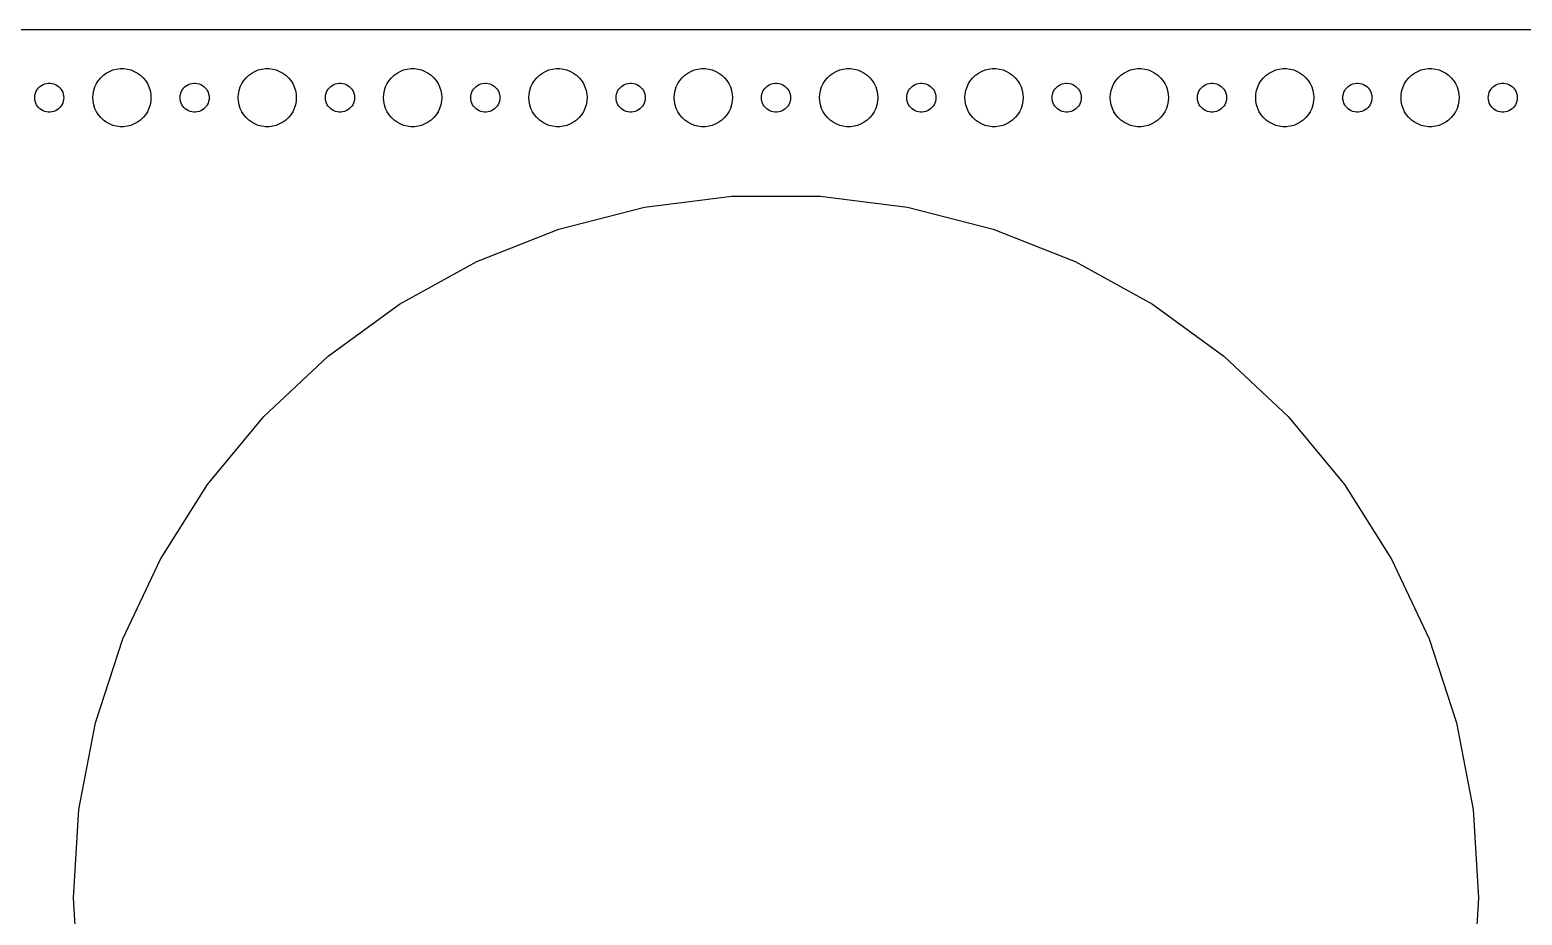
# Model space of a CAD drawing. Header units: metres. Extents: x -390 to 390, y -89 to 89.
# Drawn here: x -227 to -73, y -1.8 to 89.5 of the extents above; entities that cross this region are included whole.
import ezdxf

# ---------------------------------------------------------------- set-up
doc = ezdxf.new("R2010")
doc.units = ezdxf.units.M

msp = doc.modelspace()

# ---------------------------------------------------------------- linework, layer by layer
for p, q in [((384.814, 89.4901), (-384.814, 89.4901)), ((-219.687, 84.5536), (-219.412, 84.8115)), ((-219.412, 84.8115), (-219.107, 85.033)), ((-219.107, 85.033), (-218.777, 85.2145)), ((-218.777, 85.2145), (-218.427, 85.3532)), ((-218.427, 85.3532), (-218.062, 85.4469)), ((-218.062, 85.4469), (-217.688, 85.4941)), ((-217.688, 85.4941), (-217.312, 85.4941)), ((-217.312, 85.4941), (-216.938, 85.4469)), ((-216.938, 85.4469), (-216.573, 85.3532)), ((-216.573, 85.3532), (-216.223, 85.2145)), ((-216.223, 85.2145), (-215.893, 85.033)), ((-215.893, 85.033), (-215.588, 84.8115)), ((-215.588, 84.8115), (-215.313, 84.5536)), ((-204.687, 84.5536), (-204.412, 84.8115)), ((-204.412, 84.8115), (-204.107, 85.033)), ((-204.107, 85.033), (-203.777, 85.2145)), ((-203.777, 85.2145), (-203.427, 85.3532)), ((-203.427, 85.3532), (-203.062, 85.4469)), ((-203.062, 85.4469), (-202.688, 85.4941)), ((-202.688, 85.4941), (-202.312, 85.4941)), ((-202.312, 85.4941), (-201.938, 85.4469)), ((-201.938, 85.4469), (-201.573, 85.3532)), ((-201.573, 85.3532), (-201.223, 85.2145)), ((-201.223, 85.2145), (-200.893, 85.033)), ((-200.893, 85.033), (-200.588, 84.8115)), ((-200.588, 84.8115), (-200.313, 84.5536)), ((-189.687, 84.5536), (-189.412, 84.8115)), ((-189.412, 84.8115), (-189.107, 85.033)), ((-189.107, 85.033), (-188.777, 85.2145)), ((-188.777, 85.2145), (-188.427, 85.3532)), ((-188.427, 85.3532), (-188.062, 85.4469)), ((-188.062, 85.4469), (-187.688, 85.4941)), ((-187.688, 85.4941), (-187.312, 85.4941)), ((-187.312, 85.4941), (-186.938, 85.4469)), ((-186.938, 85.4469), (-186.573, 85.3532)), ((-186.573, 85.3532), (-186.223, 85.2145)), ((-186.223, 85.2145), (-185.893, 85.033)), ((-185.893, 85.033), (-185.588, 84.8115)), ((-185.588, 84.8115), (-185.313, 84.5536)), ((-174.687, 84.5536), (-174.412, 84.8115)), ((-174.412, 84.8115), (-174.107, 85.033)), ((-174.107, 85.033), (-173.777, 85.2145)), ((-173.777, 85.2145), (-173.427, 85.3532)), ((-173.427, 85.3532), (-173.062, 85.4469)), ((-173.062, 85.4469), (-172.688, 85.4941)), ((-172.688, 85.4941), (-172.312, 85.4941)), ((-172.312, 85.4941), (-171.938, 85.4469)), ((-171.938, 85.4469), (-171.573, 85.3532)), ((-171.573, 85.3532), (-171.223, 85.2145)), ((-171.223, 85.2145), (-170.893, 85.033)), ((-170.893, 85.033), (-170.588, 84.8115)), ((-170.588, 84.8115), (-170.313, 84.5536)), ((-159.687, 84.5536), (-159.412, 84.8115)), ((-159.412, 84.8115), (-159.107, 85.033)), ((-159.107, 85.033), (-158.777, 85.2145)), ((-158.777, 85.2145), (-158.427, 85.3532)), ((-158.427, 85.3532), (-158.062, 85.4469)), ((-158.062, 85.4469), (-157.688, 85.4941)), ((-157.688, 85.4941), (-157.312, 85.4941)), ((-157.312, 85.4941), (-156.938, 85.4469)), ((-156.938, 85.4469), (-156.573, 85.3532)), ((-156.573, 85.3532), (-156.223, 85.2145)), ((-156.223, 85.2145), (-155.893, 85.033)), ((-155.893, 85.033), (-155.588, 84.8115)), ((-155.588, 84.8115), (-155.313, 84.5536)), ((-144.687, 84.5536), (-144.412, 84.8115)), ((-144.412, 84.8115), (-144.107, 85.033)), ((-144.107, 85.033), (-143.777, 85.2145)), ((-143.777, 85.2145), (-143.427, 85.3532)), ((-143.427, 85.3532), (-143.062, 85.4469)), ((-143.062, 85.4469), (-142.688, 85.4941)), ((-142.688, 85.4941), (-142.312, 85.4941)), ((-142.312, 85.4941), (-141.938, 85.4469)), ((-141.938, 85.4469), (-141.573, 85.3532)), ((-141.573, 85.3532), (-141.223, 85.2145)), ((-141.223, 85.2145), (-140.893, 85.033)), ((-140.893, 85.033), (-140.588, 84.8115)), ((-140.588, 84.8115), (-140.313, 84.5536)), ((-129.687, 84.5536), (-129.412, 84.8115)), ((-129.412, 84.8115), (-129.107, 85.033)), ((-129.107, 85.033), (-128.777, 85.2145)), ((-128.777, 85.2145), (-128.427, 85.3532)), ((-128.427, 85.3532), (-128.062, 85.4469)), ((-128.062, 85.4469), (-127.688, 85.4941)), ((-127.688, 85.4941), (-127.312, 85.4941)), ((-127.312, 85.4941), (-126.938, 85.4469)), ((-126.938, 85.4469), (-126.573, 85.3532)), ((-126.573, 85.3532), (-126.223, 85.2145)), ((-126.223, 85.2145), (-125.893, 85.033)), ((-125.893, 85.033), (-125.588, 84.8115)), ((-125.588, 84.8115), (-125.313, 84.5536)), ((-114.687, 84.5536), (-114.412, 84.8115)), ((-114.412, 84.8115), (-114.107, 85.033)), ((-114.107, 85.033), (-113.777, 85.2145)), ((-113.777, 85.2145), (-113.427, 85.3532)), ((-113.427, 85.3532), (-113.062, 85.4469)), ((-113.062, 85.4469), (-112.688, 85.4941)), ((-112.688, 85.4941), (-112.312, 85.4941)), ((-112.312, 85.4941), (-111.938, 85.4469)), ((-111.938, 85.4469), (-111.573, 85.3532)), ((-111.573, 85.3532), (-111.223, 85.2145)), ((-111.223, 85.2145), (-110.893, 85.033)), ((-110.893, 85.033), (-110.588, 84.8115)), ((-110.588, 84.8115), (-110.313, 84.5536)), ((-99.6869, 84.5536), (-99.4123, 84.8115)), ((-99.4123, 84.8115), (-99.1075, 85.033)), ((-99.1075, 85.033), (-98.7773, 85.2145)), ((-98.7773, 85.2145), (-98.427, 85.3532)), ((-98.427, 85.3532), (-98.0621, 85.4469)), ((-98.0621, 85.4469), (-97.6884, 85.4941)), ((-97.6884, 85.4941), (-97.3116, 85.4941)), ((-97.3116, 85.4941), (-96.9379, 85.4469)), ((-96.9379, 85.4469), (-96.573, 85.3532)), ((-96.573, 85.3532), (-96.2227, 85.2145)), ((-96.2227, 85.2145), (-95.8925, 85.033)), ((-95.8925, 85.033), (-95.5877, 84.8115)), ((-95.5877, 84.8115), (-95.3131, 84.5536)), ((-84.6869, 84.5536), (-84.4123, 84.8115)), ((-84.4123, 84.8115), (-84.1075, 85.033)), ((-84.1075, 85.033), (-83.7773, 85.2145)), ((-83.7773, 85.2145), (-83.427, 85.3532)), ((-83.427, 85.3532), (-83.0621, 85.4469)), ((-83.0621, 85.4469), (-82.6884, 85.4941)), ((-82.6884, 85.4941), (-82.3116, 85.4941)), ((-82.3116, 85.4941), (-81.9379, 85.4469)), ((-81.9379, 85.4469), (-81.573, 85.3532)), ((-81.573, 85.3532), (-81.2227, 85.2145)), ((-81.2227, 85.2145), (-80.8925, 85.033)), ((-80.8925, 85.033), (-80.5877, 84.8115)), ((-80.5877, 84.8115), (-80.3131, 84.5536)), ((-226.395, 83.0522), (-226.314, 83.2226)), ((-226.314, 83.2226), (-226.214, 83.3817)), ((-226.214, 83.3817), (-226.093, 83.5268)), ((-226.093, 83.5268), (-225.956, 83.6558)), ((-225.956, 83.6558), (-225.804, 83.7665)), ((-225.804, 83.7665), (-225.639, 83.8572)), ((-225.639, 83.8572), (-225.464, 83.9266)), ((-225.464, 83.9266), (-225.281, 83.9734)), ((-225.281, 83.9734), (-225.094, 83.997)), ((-225.094, 83.997), (-224.906, 83.997)), ((-224.906, 83.997), (-224.719, 83.9734)), ((-224.719, 83.9734), (-224.536, 83.9266)), ((-224.536, 83.9266), (-224.361, 83.8572)), ((-224.361, 83.8572), (-224.196, 83.7665)), ((-224.196, 83.7665), (-224.044, 83.6558)), ((-224.044, 83.6558), (-223.907, 83.5268)), ((-223.907, 83.5268), (-223.786, 83.3817)), ((-223.786, 83.3817), (-223.686, 83.2226)), ((-223.686, 83.2226), (-223.605, 83.0522)), ((-220.476, 82.876), (-220.406, 83.2461)), ((-220.406, 83.2461), (-220.289, 83.6044)), ((-220.289, 83.6044), (-220.129, 83.9453)), ((-220.129, 83.9453), (-219.927, 84.2634)), ((-219.927, 84.2634), (-219.687, 84.5536)), ((-215.313, 84.5536), (-215.073, 84.2634)), ((-215.073, 84.2634), (-214.871, 83.9453)), ((-214.871, 83.9453), (-214.711, 83.6044)), ((-214.711, 83.6044), (-214.594, 83.2461)), ((-214.594, 83.2461), (-214.524, 82.876)), ((-211.395, 83.0522), (-211.314, 83.2226)), ((-211.314, 83.2226), (-211.214, 83.3817)), ((-211.214, 83.3817), (-211.093, 83.5268)), ((-211.093, 83.5268), (-210.956, 83.6558)), ((-210.956, 83.6558), (-210.804, 83.7665)), ((-210.804, 83.7665), (-210.639, 83.8572)), ((-210.639, 83.8572), (-210.464, 83.9266)), ((-210.464, 83.9266), (-210.281, 83.9734)), ((-210.281, 83.9734), (-210.094, 83.997)), ((-210.094, 83.997), (-209.906, 83.997)), ((-209.906, 83.997), (-209.719, 83.9734)), ((-209.719, 83.9734), (-209.536, 83.9266)), ((-209.536, 83.9266), (-209.361, 83.8572)), ((-209.361, 83.8572), (-209.196, 83.7665)), ((-209.196, 83.7665), (-209.044, 83.6558)), ((-209.044, 83.6558), (-208.907, 83.5268)), ((-208.907, 83.5268), (-208.786, 83.3817)), ((-208.786, 83.3817), (-208.686, 83.2226)), ((-208.686, 83.2226), (-208.605, 83.0522)), ((-205.476, 82.876), (-205.406, 83.2461)), ((-205.406, 83.2461), (-205.289, 83.6044)), ((-205.289, 83.6044), (-205.129, 83.9453)), ((-205.129, 83.9453), (-204.927, 84.2634)), ((-204.927, 84.2634), (-204.687, 84.5536)), ((-200.313, 84.5536), (-200.073, 84.2634)), ((-200.073, 84.2634), (-199.871, 83.9453)), ((-199.871, 83.9453), (-199.711, 83.6044)), ((-199.711, 83.6044), (-199.594, 83.2461)), ((-199.594, 83.2461), (-199.524, 82.876)), ((-196.395, 83.0522), (-196.314, 83.2226)), ((-196.314, 83.2226), (-196.214, 83.3817)), ((-196.214, 83.3817), (-196.093, 83.5268)), ((-196.093, 83.5268), (-195.956, 83.6558)), ((-195.956, 83.6558), (-195.804, 83.7665)), ((-195.804, 83.7665), (-195.639, 83.8572)), ((-195.639, 83.8572), (-195.464, 83.9266)), ((-195.464, 83.9266), (-195.281, 83.9734)), ((-195.281, 83.9734), (-195.094, 83.997)), ((-195.094, 83.997), (-194.906, 83.997)), ((-194.906, 83.997), (-194.719, 83.9734)), ((-194.719, 83.9734), (-194.536, 83.9266)), ((-194.536, 83.9266), (-194.361, 83.8572)), ((-194.361, 83.8572), (-194.196, 83.7665)), ((-194.196, 83.7665), (-194.044, 83.6558)), ((-194.044, 83.6558), (-193.907, 83.5268)), ((-193.907, 83.5268), (-193.786, 83.3817)), ((-193.786, 83.3817), (-193.686, 83.2226)), ((-193.686, 83.2226), (-193.605, 83.0522)), ((-190.476, 82.876), (-190.406, 83.2461)), ((-190.406, 83.2461), (-190.289, 83.6044)), ((-190.289, 83.6044), (-190.129, 83.9453)), ((-190.129, 83.9453), (-189.927, 84.2634)), ((-189.927, 84.2634), (-189.687, 84.5536)), ((-185.313, 84.5536), (-185.073, 84.2634)), ((-185.073, 84.2634), (-184.871, 83.9453)), ((-184.871, 83.9453), (-184.711, 83.6044)), ((-184.711, 83.6044), (-184.594, 83.2461)), ((-184.594, 83.2461), (-184.524, 82.876)), ((-181.395, 83.0522), (-181.314, 83.2226)), ((-181.314, 83.2226), (-181.214, 83.3817)), ((-181.214, 83.3817), (-181.093, 83.5268)), ((-181.093, 83.5268), (-180.956, 83.6558)), ((-180.956, 83.6558), (-180.804, 83.7665)), ((-180.804, 83.7665), (-180.639, 83.8572)), ((-180.639, 83.8572), (-180.464, 83.9266)), ((-180.464, 83.9266), (-180.281, 83.9734)), ((-180.281, 83.9734), (-180.094, 83.997)), ((-180.094, 83.997), (-179.906, 83.997)), ((-179.906, 83.997), (-179.719, 83.9734)), ((-179.719, 83.9734), (-179.536, 83.9266)), ((-179.536, 83.9266), (-179.361, 83.8572)), ((-179.361, 83.8572), (-179.196, 83.7665)), ((-179.196, 83.7665), (-179.044, 83.6558)), ((-179.044, 83.6558), (-178.907, 83.5268)), ((-178.907, 83.5268), (-178.786, 83.3817)), ((-178.786, 83.3817), (-178.686, 83.2226)), ((-178.686, 83.2226), (-178.605, 83.0522)), ((-175.476, 82.876), (-175.406, 83.2461)), ((-175.406, 83.2461), (-175.289, 83.6044)), ((-175.289, 83.6044), (-175.129, 83.9453)), ((-175.129, 83.9453), (-174.927, 84.2634)), ((-174.927, 84.2634), (-174.687, 84.5536)), ((-170.313, 84.5536), (-170.073, 84.2634)), ((-170.073, 84.2634), (-169.871, 83.9453)), ((-169.871, 83.9453), (-169.711, 83.6044)), ((-169.711, 83.6044), (-169.594, 83.2461)), ((-169.594, 83.2461), (-169.524, 82.876)), ((-166.395, 83.0522), (-166.314, 83.2226)), ((-166.314, 83.2226), (-166.214, 83.3817)), ((-166.214, 83.3817), (-166.093, 83.5268)), ((-166.093, 83.5268), (-165.956, 83.6558)), ((-165.956, 83.6558), (-165.804, 83.7665)), ((-165.804, 83.7665), (-165.639, 83.8572)), ((-165.639, 83.8572), (-165.464, 83.9266)), ((-165.464, 83.9266), (-165.281, 83.9734)), ((-165.281, 83.9734), (-165.094, 83.997)), ((-165.094, 83.997), (-164.906, 83.997)), ((-164.906, 83.997), (-164.719, 83.9734)), ((-164.719, 83.9734), (-164.536, 83.9266)), ((-164.536, 83.9266), (-164.361, 83.8572)), ((-164.361, 83.8572), (-164.196, 83.7665)), ((-164.196, 83.7665), (-164.044, 83.6558)), ((-164.044, 83.6558), (-163.907, 83.5268)), ((-163.907, 83.5268), (-163.786, 83.3817)), ((-163.786, 83.3817), (-163.686, 83.2226)), ((-163.686, 83.2226), (-163.605, 83.0522)), ((-160.476, 82.876), (-160.406, 83.2461)), ((-160.406, 83.2461), (-160.289, 83.6044)), ((-160.289, 83.6044), (-160.129, 83.9453)), ((-160.129, 83.9453), (-159.927, 84.2634)), ((-159.927, 84.2634), (-159.687, 84.5536)), ((-155.313, 84.5536), (-155.073, 84.2634)), ((-155.073, 84.2634), (-154.871, 83.9453)), ((-154.871, 83.9453), (-154.711, 83.6044)), ((-154.711, 83.6044), (-154.594, 83.2461)), ((-154.594, 83.2461), (-154.524, 82.876)), ((-151.395, 83.0522), (-151.314, 83.2226)), ((-151.314, 83.2226), (-151.214, 83.3817)), ((-151.214, 83.3817), (-151.093, 83.5268)), ((-151.093, 83.5268), (-150.956, 83.6558)), ((-150.956, 83.6558), (-150.804, 83.7665)), ((-150.804, 83.7665), (-150.639, 83.8572)), ((-150.639, 83.8572), (-150.464, 83.9266)), ((-150.464, 83.9266), (-150.281, 83.9734)), ((-150.281, 83.9734), (-150.094, 83.997)), ((-150.094, 83.997), (-149.906, 83.997)), ((-149.906, 83.997), (-149.719, 83.9734)), ((-149.719, 83.9734), (-149.536, 83.9266)), ((-149.536, 83.9266), (-149.361, 83.8572)), ((-149.361, 83.8572), (-149.196, 83.7665)), ((-149.196, 83.7665), (-149.044, 83.6558)), ((-149.044, 83.6558), (-148.907, 83.5268)), ((-148.907, 83.5268), (-148.786, 83.3817)), ((-148.786, 83.3817), (-148.686, 83.2226)), ((-148.686, 83.2226), (-148.605, 83.0522)), ((-145.476, 82.876), (-145.406, 83.2461)), ((-145.406, 83.2461), (-145.289, 83.6044)), ((-145.289, 83.6044), (-145.129, 83.9453)), ((-145.129, 83.9453), (-144.927, 84.2634)), ((-144.927, 84.2634), (-144.687, 84.5536)), ((-140.313, 84.5536), (-140.073, 84.2634)), ((-140.073, 84.2634), (-139.871, 83.9453)), ((-139.871, 83.9453), (-139.711, 83.6044)), ((-139.711, 83.6044), (-139.594, 83.2461)), ((-139.594, 83.2461), (-139.524, 82.876)), ((-136.395, 83.0522), (-136.314, 83.2226)), ((-136.314, 83.2226), (-136.214, 83.3817)), ((-136.214, 83.3817), (-136.093, 83.5268)), ((-136.093, 83.5268), (-135.956, 83.6558)), ((-135.956, 83.6558), (-135.804, 83.7665)), ((-135.804, 83.7665), (-135.639, 83.8572)), ((-135.639, 83.8572), (-135.464, 83.9266)), ((-135.464, 83.9266), (-135.281, 83.9734)), ((-135.281, 83.9734), (-135.094, 83.997)), ((-135.094, 83.997), (-134.906, 83.997)), ((-134.906, 83.997), (-134.719, 83.9734)), ((-134.719, 83.9734), (-134.536, 83.9266)), ((-134.536, 83.9266), (-134.361, 83.8572)), ((-134.361, 83.8572), (-134.196, 83.7665)), ((-134.196, 83.7665), (-134.044, 83.6558)), ((-134.044, 83.6558), (-133.907, 83.5268)), ((-133.907, 83.5268), (-133.786, 83.3817)), ((-133.786, 83.3817), (-133.686, 83.2226)), ((-133.686, 83.2226), (-133.605, 83.0522)), ((-130.476, 82.876), (-130.406, 83.2461)), ((-130.406, 83.2461), (-130.289, 83.6044)), ((-130.289, 83.6044), (-130.129, 83.9453)), ((-130.129, 83.9453), (-129.927, 84.2634)), ((-129.927, 84.2634), (-129.687, 84.5536)), ((-125.313, 84.5536), (-125.073, 84.2634)), ((-125.073, 84.2634), (-124.871, 83.9453)), ((-124.871, 83.9453), (-124.711, 83.6044)), ((-124.711, 83.6044), (-124.594, 83.2461)), ((-124.594, 83.2461), (-124.524, 82.876)), ((-121.395, 83.0522), (-121.314, 83.2226)), ((-121.314, 83.2226), (-121.214, 83.3817)), ((-121.214, 83.3817), (-121.093, 83.5268)), ((-121.093, 83.5268), (-120.956, 83.6558)), ((-120.956, 83.6558), (-120.804, 83.7665)), ((-120.804, 83.7665), (-120.639, 83.8572)), ((-120.639, 83.8572), (-120.464, 83.9266)), ((-120.464, 83.9266), (-120.281, 83.9734)), ((-120.281, 83.9734), (-120.094, 83.997)), ((-120.094, 83.997), (-119.906, 83.997)), ((-119.906, 83.997), (-119.719, 83.9734)), ((-119.719, 83.9734), (-119.536, 83.9266)), ((-119.536, 83.9266), (-119.361, 83.8572)), ((-119.361, 83.8572), (-119.196, 83.7665)), ((-119.196, 83.7665), (-119.044, 83.6558)), ((-119.044, 83.6558), (-118.907, 83.5268)), ((-118.907, 83.5268), (-118.786, 83.3817)), ((-118.786, 83.3817), (-118.686, 83.2226)), ((-118.686, 83.2226), (-118.605, 83.0522)), ((-115.476, 82.876), (-115.406, 83.2461)), ((-115.406, 83.2461), (-115.289, 83.6044)), ((-115.289, 83.6044), (-115.129, 83.9453)), ((-115.129, 83.9453), (-114.927, 84.2634)), ((-114.927, 84.2634), (-114.687, 84.5536)), ((-110.313, 84.5536), (-110.073, 84.2634)), ((-110.073, 84.2634), (-109.871, 83.9453)), ((-109.871, 83.9453), (-109.711, 83.6044)), ((-109.711, 83.6044), (-109.594, 83.2461)), ((-109.594, 83.2461), (-109.524, 82.876)), ((-106.395, 83.0522), (-106.314, 83.2226)), ((-106.314, 83.2226), (-106.214, 83.3817)), ((-106.214, 83.3817), (-106.093, 83.5268)), ((-106.093, 83.5268), (-105.956, 83.6558)), ((-105.956, 83.6558), (-105.804, 83.7665)), ((-105.804, 83.7665), (-105.639, 83.8572)), ((-105.639, 83.8572), (-105.464, 83.9266)), ((-105.464, 83.9266), (-105.281, 83.9734)), ((-105.281, 83.9734), (-105.094, 83.997)), ((-105.094, 83.997), (-104.906, 83.997)), ((-104.906, 83.997), (-104.719, 83.9734)), ((-104.719, 83.9734), (-104.536, 83.9266)), ((-104.536, 83.9266), (-104.361, 83.8572)), ((-104.361, 83.8572), (-104.196, 83.7665)), ((-104.196, 83.7665), (-104.044, 83.6558)), ((-104.044, 83.6558), (-103.907, 83.5268)), ((-103.907, 83.5268), (-103.786, 83.3817)), ((-103.786, 83.3817), (-103.686, 83.2226)), ((-103.686, 83.2226), (-103.605, 83.0522)), ((-100.476, 82.876), (-100.406, 83.2461)), ((-100.406, 83.2461), (-100.289, 83.6044)), ((-100.289, 83.6044), (-100.129, 83.9453)), ((-100.129, 83.9453), (-99.927, 84.2634)), ((-99.927, 84.2634), (-99.6869, 84.5536)), ((-95.3131, 84.5536), (-95.073, 84.2634)), ((-95.073, 84.2634), (-94.8711, 83.9453)), ((-94.8711, 83.9453), (-94.7107, 83.6044)), ((-94.7107, 83.6044), (-94.5943, 83.2461)), ((-94.5943, 83.2461), (-94.5237, 82.876)), ((-91.3947, 83.0522), (-91.3145, 83.2226)), ((-91.3145, 83.2226), (-91.2135, 83.3817)), ((-91.2135, 83.3817), (-91.0934, 83.5268)), ((-91.0934, 83.5268), (-90.9561, 83.6558)), ((-90.9561, 83.6558), (-90.8037, 83.7665)), ((-90.8037, 83.7665), (-90.6387, 83.8572)), ((-90.6387, 83.8572), (-90.4635, 83.9266)), ((-90.4635, 83.9266), (-90.2811, 83.9734)), ((-90.2811, 83.9734), (-90.0942, 83.997)), ((-90.0942, 83.997), (-89.9058, 83.997)), ((-89.9058, 83.997), (-89.7189, 83.9734)), ((-89.7189, 83.9734), (-89.5365, 83.9266)), ((-89.5365, 83.9266), (-89.3613, 83.8572)), ((-89.3613, 83.8572), (-89.1963, 83.7665)), ((-89.1963, 83.7665), (-89.0439, 83.6558)), ((-89.0439, 83.6558), (-88.9065, 83.5268)), ((-88.9065, 83.5268), (-88.7865, 83.3817)), ((-88.7865, 83.3817), (-88.6855, 83.2226)), ((-88.6855, 83.2226), (-88.6053, 83.0522)), ((-85.4763, 82.876), (-85.4057, 83.2461)), ((-85.4057, 83.2461), (-85.2893, 83.6044)), ((-85.2893, 83.6044), (-85.1289, 83.9453)), ((-85.1289, 83.9453), (-84.927, 84.2634)), ((-84.927, 84.2634), (-84.6869, 84.5536)), ((-80.3131, 84.5536), (-80.073, 84.2634)), ((-80.073, 84.2634), (-79.8711, 83.9453)), ((-79.8711, 83.9453), (-79.7107, 83.6044)), ((-79.7107, 83.6044), (-79.5943, 83.2461)), ((-79.5943, 83.2461), (-79.5237, 82.876)), ((-76.3947, 83.0522), (-76.3145, 83.2226)), ((-76.3145, 83.2226), (-76.2135, 83.3817)), ((-76.2135, 83.3817), (-76.0934, 83.5268)), ((-76.0934, 83.5268), (-75.9561, 83.6558)), ((-75.9561, 83.6558), (-75.8037, 83.7665)), ((-75.8037, 83.7665), (-75.6387, 83.8572)), ((-75.6387, 83.8572), (-75.4635, 83.9266)), ((-75.4635, 83.9266), (-75.2811, 83.9734)), ((-75.2811, 83.9734), (-75.0942, 83.997)), ((-75.0942, 83.997), (-74.9058, 83.997)), ((-74.9058, 83.997), (-74.7189, 83.9734)), ((-74.7189, 83.9734), (-74.5365, 83.9266)), ((-74.5365, 83.9266), (-74.3613, 83.8572)), ((-74.3613, 83.8572), (-74.1963, 83.7665)), ((-74.1963, 83.7665), (-74.0439, 83.6558)), ((-74.0439, 83.6558), (-73.9065, 83.5268)), ((-73.9065, 83.5268), (-73.7865, 83.3817)), ((-73.7865, 83.3817), (-73.6855, 83.2226)), ((-73.6855, 83.2226), (-73.6053, 83.0522)), ((-226.5, 82.5), (-226.488, 82.688)), ((-226.488, 82.312), (-226.5, 82.5)), ((-226.488, 82.688), (-226.453, 82.873)), ((-226.453, 82.127), (-226.488, 82.312)), ((-226.453, 82.873), (-226.395, 83.0522)), ((-226.395, 81.9478), (-226.453, 82.127)), ((-226.314, 81.7774), (-226.395, 81.9478)), ((-226.214, 81.6183), (-226.314, 81.7774)), ((-223.686, 81.7774), (-223.786, 81.6183)), ((-223.605, 81.9478), (-223.686, 81.7774)), ((-223.605, 83.0522), (-223.547, 82.873)), ((-223.547, 82.127), (-223.605, 81.9478)), ((-223.547, 82.873), (-223.512, 82.688)), ((-223.512, 82.312), (-223.547, 82.127)), ((-223.512, 82.688), (-223.5, 82.5)), ((-223.5, 82.5), (-223.512, 82.312)), ((-220.5, 82.5), (-220.476, 82.876)), ((-220.476, 82.124), (-220.5, 82.5)), ((-220.406, 81.7539), (-220.476, 82.124)), ((-220.289, 81.3956), (-220.406, 81.7539)), ((-214.594, 81.7539), (-214.711, 81.3956)), ((-214.524, 82.124), (-214.594, 81.7539)), ((-214.524, 82.876), (-214.5, 82.5)), ((-214.5, 82.5), (-214.524, 82.124)), ((-211.5, 82.5), (-211.488, 82.688)), ((-211.488, 82.312), (-211.5, 82.5)), ((-211.488, 82.688), (-211.453, 82.873)), ((-211.453, 82.127), (-211.488, 82.312)), ((-211.453, 82.873), (-211.395, 83.0522)), ((-211.395, 81.9478), (-211.453, 82.127)), ((-211.314, 81.7774), (-211.395, 81.9478)), ((-211.214, 81.6183), (-211.314, 81.7774)), ((-208.686, 81.7774), (-208.786, 81.6183)), ((-208.605, 81.9478), (-208.686, 81.7774)), ((-208.605, 83.0522), (-208.547, 82.873)), ((-208.547, 82.127), (-208.605, 81.9478)), ((-208.547, 82.873), (-208.512, 82.688)), ((-208.512, 82.312), (-208.547, 82.127)), ((-208.512, 82.688), (-208.5, 82.5)), ((-208.5, 82.5), (-208.512, 82.312)), ((-205.5, 82.5), (-205.476, 82.876)), ((-205.476, 82.124), (-205.5, 82.5)), ((-205.406, 81.7539), (-205.476, 82.124)), ((-205.289, 81.3956), (-205.406, 81.7539)), ((-199.594, 81.7539), (-199.711, 81.3956)), ((-199.524, 82.124), (-199.594, 81.7539)), ((-199.524, 82.876), (-199.5, 82.5)), ((-199.5, 82.5), (-199.524, 82.124)), ((-196.5, 82.5), (-196.488, 82.688)), ((-196.488, 82.312), (-196.5, 82.5)), ((-196.488, 82.688), (-196.453, 82.873)), ((-196.453, 82.127), (-196.488, 82.312)), ((-196.453, 82.873), (-196.395, 83.0522)), ((-196.395, 81.9478), (-196.453, 82.127)), ((-196.314, 81.7774), (-196.395, 81.9478)), ((-196.214, 81.6183), (-196.314, 81.7774)), ((-193.686, 81.7774), (-193.786, 81.6183)), ((-193.605, 81.9478), (-193.686, 81.7774)), ((-193.605, 83.0522), (-193.547, 82.873)), ((-193.547, 82.127), (-193.605, 81.9478)), ((-193.547, 82.873), (-193.512, 82.688)), ((-193.512, 82.312), (-193.547, 82.127)), ((-193.512, 82.688), (-193.5, 82.5)), ((-193.5, 82.5), (-193.512, 82.312)), ((-190.5, 82.5), (-190.476, 82.876)), ((-190.476, 82.124), (-190.5, 82.5)), ((-190.406, 81.7539), (-190.476, 82.124)), ((-190.289, 81.3956), (-190.406, 81.7539)), ((-184.594, 81.7539), (-184.711, 81.3956)), ((-184.524, 82.124), (-184.594, 81.7539)), ((-184.524, 82.876), (-184.5, 82.5)), ((-184.5, 82.5), (-184.524, 82.124)), ((-181.5, 82.5), (-181.488, 82.688)), ((-181.488, 82.312), (-181.5, 82.5)), ((-181.488, 82.688), (-181.453, 82.873)), ((-181.453, 82.127), (-181.488, 82.312)), ((-181.453, 82.873), (-181.395, 83.0522)), ((-181.395, 81.9478), (-181.453, 82.127)), ((-181.314, 81.7774), (-181.395, 81.9478)), ((-181.214, 81.6183), (-181.314, 81.7774)), ((-178.686, 81.7774), (-178.786, 81.6183)), ((-178.605, 81.9478), (-178.686, 81.7774)), ((-178.605, 83.0522), (-178.547, 82.873)), ((-178.547, 82.127), (-178.605, 81.9478)), ((-178.547, 82.873), (-178.512, 82.688)), ((-178.512, 82.312), (-178.547, 82.127)), ((-178.512, 82.688), (-178.5, 82.5)), ((-178.5, 82.5), (-178.512, 82.312)), ((-175.5, 82.5), (-175.476, 82.876)), ((-175.476, 82.124), (-175.5, 82.5)), ((-175.406, 81.7539), (-175.476, 82.124)), ((-175.289, 81.3956), (-175.406, 81.7539)), ((-169.594, 81.7539), (-169.711, 81.3956)), ((-169.524, 82.124), (-169.594, 81.7539)), ((-169.524, 82.876), (-169.5, 82.5)), ((-169.5, 82.5), (-169.524, 82.124)), ((-166.5, 82.5), (-166.488, 82.688)), ((-166.488, 82.312), (-166.5, 82.5)), ((-166.488, 82.688), (-166.453, 82.873)), ((-166.453, 82.127), (-166.488, 82.312)), ((-166.453, 82.873), (-166.395, 83.0522)), ((-166.395, 81.9478), (-166.453, 82.127)), ((-166.314, 81.7774), (-166.395, 81.9478)), ((-166.214, 81.6183), (-166.314, 81.7774)), ((-163.686, 81.7774), (-163.786, 81.6183)), ((-163.605, 81.9478), (-163.686, 81.7774)), ((-163.605, 83.0522), (-163.547, 82.873)), ((-163.547, 82.127), (-163.605, 81.9478)), ((-163.547, 82.873), (-163.512, 82.688)), ((-163.512, 82.312), (-163.547, 82.127)), ((-163.512, 82.688), (-163.5, 82.5)), ((-163.5, 82.5), (-163.512, 82.312)), ((-160.5, 82.5), (-160.476, 82.876)), ((-160.476, 82.124), (-160.5, 82.5)), ((-160.406, 81.7539), (-160.476, 82.124)), ((-160.289, 81.3956), (-160.406, 81.7539)), ((-154.594, 81.7539), (-154.711, 81.3956)), ((-154.524, 82.124), (-154.594, 81.7539)), ((-154.524, 82.876), (-154.5, 82.5)), ((-154.5, 82.5), (-154.524, 82.124)), ((-151.5, 82.5), (-151.488, 82.688)), ((-151.488, 82.312), (-151.5, 82.5)), ((-151.488, 82.688), (-151.453, 82.873)), ((-151.453, 82.127), (-151.488, 82.312)), ((-151.453, 82.873), (-151.395, 83.0522)), ((-151.395, 81.9478), (-151.453, 82.127)), ((-151.314, 81.7774), (-151.395, 81.9478)), ((-151.214, 81.6183), (-151.314, 81.7774)), ((-148.686, 81.7774), (-148.786, 81.6183)), ((-148.605, 81.9478), (-148.686, 81.7774)), ((-148.605, 83.0522), (-148.547, 82.873)), ((-148.547, 82.127), (-148.605, 81.9478)), ((-148.547, 82.873), (-148.512, 82.688)), ((-148.512, 82.312), (-148.547, 82.127)), ((-148.512, 82.688), (-148.5, 82.5)), ((-148.5, 82.5), (-148.512, 82.312)), ((-145.5, 82.5), (-145.476, 82.876)), ((-145.476, 82.124), (-145.5, 82.5)), ((-145.406, 81.7539), (-145.476, 82.124)), ((-145.289, 81.3956), (-145.406, 81.7539)), ((-139.594, 81.7539), (-139.711, 81.3956)), ((-139.524, 82.124), (-139.594, 81.7539)), ((-139.524, 82.876), (-139.5, 82.5)), ((-139.5, 82.5), (-139.524, 82.124)), ((-136.5, 82.5), (-136.488, 82.688)), ((-136.488, 82.312), (-136.5, 82.5)), ((-136.488, 82.688), (-136.453, 82.873)), ((-136.453, 82.127), (-136.488, 82.312)), ((-136.453, 82.873), (-136.395, 83.0522)), ((-136.395, 81.9478), (-136.453, 82.127)), ((-136.314, 81.7774), (-136.395, 81.9478)), ((-136.214, 81.6183), (-136.314, 81.7774)), ((-133.686, 81.7774), (-133.786, 81.6183)), ((-133.605, 81.9478), (-133.686, 81.7774)), ((-133.605, 83.0522), (-133.547, 82.873)), ((-133.547, 82.127), (-133.605, 81.9478)), ((-133.547, 82.873), (-133.512, 82.688)), ((-133.512, 82.312), (-133.547, 82.127)), ((-133.512, 82.688), (-133.5, 82.5)), ((-133.5, 82.5), (-133.512, 82.312)), ((-130.5, 82.5), (-130.476, 82.876)), ((-130.476, 82.124), (-130.5, 82.5)), ((-130.406, 81.7539), (-130.476, 82.124)), ((-130.289, 81.3956), (-130.406, 81.7539)), ((-124.594, 81.7539), (-124.711, 81.3956)), ((-124.524, 82.124), (-124.594, 81.7539)), ((-124.524, 82.876), (-124.5, 82.5)), ((-124.5, 82.5), (-124.524, 82.124)), ((-121.5, 82.5), (-121.488, 82.688)), ((-121.488, 82.312), (-121.5, 82.5)), ((-121.488, 82.688), (-121.453, 82.873)), ((-121.453, 82.127), (-121.488, 82.312)), ((-121.453, 82.873), (-121.395, 83.0522)), ((-121.395, 81.9478), (-121.453, 82.127)), ((-121.314, 81.7774), (-121.395, 81.9478)), ((-121.214, 81.6183), (-121.314, 81.7774)), ((-118.686, 81.7774), (-118.786, 81.6183)), ((-118.605, 81.9478), (-118.686, 81.7774)), ((-118.605, 83.0522), (-118.547, 82.873)), ((-118.547, 82.127), (-118.605, 81.9478)), ((-118.547, 82.873), (-118.512, 82.688)), ((-118.512, 82.312), (-118.547, 82.127)), ((-118.512, 82.688), (-118.5, 82.5)), ((-118.5, 82.5), (-118.512, 82.312)), ((-115.5, 82.5), (-115.476, 82.876)), ((-115.476, 82.124), (-115.5, 82.5)), ((-115.406, 81.7539), (-115.476, 82.124)), ((-115.289, 81.3956), (-115.406, 81.7539)), ((-109.594, 81.7539), (-109.711, 81.3956)), ((-109.524, 82.124), (-109.594, 81.7539)), ((-109.524, 82.876), (-109.5, 82.5)), ((-109.5, 82.5), (-109.524, 82.124)), ((-106.5, 82.5), (-106.488, 82.688)), ((-106.488, 82.312), (-106.5, 82.5)), ((-106.488, 82.688), (-106.453, 82.873)), ((-106.453, 82.127), (-106.488, 82.312)), ((-106.453, 82.873), (-106.395, 83.0522)), ((-106.395, 81.9478), (-106.453, 82.127)), ((-106.314, 81.7774), (-106.395, 81.9478)), ((-106.214, 81.6183), (-106.314, 81.7774)), ((-103.686, 81.7774), (-103.786, 81.6183)), ((-103.605, 81.9478), (-103.686, 81.7774)), ((-103.605, 83.0522), (-103.547, 82.873)), ((-103.547, 82.127), (-103.605, 81.9478)), ((-103.547, 82.873), (-103.512, 82.688)), ((-103.512, 82.312), (-103.547, 82.127)), ((-103.512, 82.688), (-103.5, 82.5)), ((-103.5, 82.5), (-103.512, 82.312)), ((-100.5, 82.5), (-100.476, 82.876)), ((-100.476, 82.124), (-100.5, 82.5)), ((-100.406, 81.7539), (-100.476, 82.124)), ((-100.289, 81.3956), (-100.406, 81.7539)), ((-94.5943, 81.7539), (-94.7107, 81.3956)), ((-94.5237, 82.124), (-94.5943, 81.7539)), ((-94.5237, 82.876), (-94.5, 82.5)), ((-94.5, 82.5), (-94.5237, 82.124)), ((-91.5, 82.5), (-91.4882, 82.688)), ((-91.4882, 82.312), (-91.5, 82.5)), ((-91.4882, 82.688), (-91.4529, 82.873)), ((-91.4529, 82.127), (-91.4882, 82.312)), ((-91.4529, 82.873), (-91.3947, 83.0522)), ((-91.3947, 81.9478), (-91.4529, 82.127)), ((-91.3145, 81.7774), (-91.3947, 81.9478)), ((-91.2135, 81.6183), (-91.3145, 81.7774)), ((-88.6855, 81.7774), (-88.7865, 81.6183)), ((-88.6053, 81.9478), (-88.6855, 81.7774)), ((-88.6053, 83.0522), (-88.5471, 82.873)), ((-88.5471, 82.127), (-88.6053, 81.9478)), ((-88.5471, 82.873), (-88.5118, 82.688)), ((-88.5118, 82.312), (-88.5471, 82.127)), ((-88.5118, 82.688), (-88.5, 82.5)), ((-88.5, 82.5), (-88.5118, 82.312)), ((-85.5, 82.5), (-85.4763, 82.876)), ((-85.4763, 82.124), (-85.5, 82.5)), ((-85.4057, 81.7539), (-85.4763, 82.124)), ((-85.2893, 81.3956), (-85.4057, 81.7539)), ((-79.5943, 81.7539), (-79.7107, 81.3956)), ((-79.5237, 82.124), (-79.5943, 81.7539)), ((-79.5237, 82.876), (-79.5, 82.5)), ((-79.5, 82.5), (-79.5237, 82.124)), ((-76.5, 82.5), (-76.4882, 82.688)), ((-76.4882, 82.312), (-76.5, 82.5)), ((-76.4882, 82.688), (-76.4529, 82.873)), ((-76.4529, 82.127), (-76.4882, 82.312)), ((-76.4529, 82.873), (-76.3947, 83.0522)), ((-76.3947, 81.9478), (-76.4529, 82.127)), ((-76.3145, 81.7774), (-76.3947, 81.9478)), ((-76.2135, 81.6183), (-76.3145, 81.7774)), ((-73.6855, 81.7774), (-73.7865, 81.6183)), ((-73.6053, 81.9478), (-73.6855, 81.7774)), ((-73.6053, 83.0522), (-73.5471, 82.873)), ((-73.5471, 82.127), (-73.6053, 81.9478)), ((-73.5471, 82.873), (-73.5118, 82.688)), ((-73.5118, 82.312), (-73.5471, 82.127)), ((-73.5118, 82.688), (-73.5, 82.5)), ((-73.5, 82.5), (-73.5118, 82.312)), ((-226.093, 81.4732), (-226.214, 81.6183)), ((-225.956, 81.3442), (-226.093, 81.4732)), ((-225.804, 81.2335), (-225.956, 81.3442)), ((-225.639, 81.1428), (-225.804, 81.2335)), ((-225.464, 81.0734), (-225.639, 81.1428)), ((-225.281, 81.0266), (-225.464, 81.0734)), ((-225.094, 81.003), (-225.281, 81.0266)), ((-224.906, 81.003), (-225.094, 81.003)), ((-224.719, 81.0266), (-224.906, 81.003)), ((-224.536, 81.0734), (-224.719, 81.0266)), ((-224.361, 81.1428), (-224.536, 81.0734)), ((-224.196, 81.2335), (-224.361, 81.1428)), ((-224.044, 81.3442), (-224.196, 81.2335)), ((-223.907, 81.4732), (-224.044, 81.3442)), ((-223.786, 81.6183), (-223.907, 81.4732)), ((-220.129, 81.0547), (-220.289, 81.3956)), ((-219.927, 80.7366), (-220.129, 81.0547)), ((-219.687, 80.4464), (-219.927, 80.7366)), ((-219.412, 80.1885), (-219.687, 80.4464)), ((-219.107, 79.967), (-219.412, 80.1885)), ((-215.588, 80.1885), (-215.893, 79.967)), ((-215.313, 80.4464), (-215.588, 80.1885)), ((-215.073, 80.7366), (-215.313, 80.4464)), ((-214.871, 81.0547), (-215.073, 80.7366)), ((-214.711, 81.3956), (-214.871, 81.0547)), ((-211.093, 81.4732), (-211.214, 81.6183)), ((-210.956, 81.3442), (-211.093, 81.4732)), ((-210.804, 81.2335), (-210.956, 81.3442)), ((-210.639, 81.1428), (-210.804, 81.2335)), ((-210.464, 81.0734), (-210.639, 81.1428)), ((-210.281, 81.0266), (-210.464, 81.0734)), ((-210.094, 81.003), (-210.281, 81.0266)), ((-209.906, 81.003), (-210.094, 81.003)), ((-209.719, 81.0266), (-209.906, 81.003)), ((-209.536, 81.0734), (-209.719, 81.0266)), ((-209.361, 81.1428), (-209.536, 81.0734)), ((-209.196, 81.2335), (-209.361, 81.1428)), ((-209.044, 81.3442), (-209.196, 81.2335)), ((-208.907, 81.4732), (-209.044, 81.3442)), ((-208.786, 81.6183), (-208.907, 81.4732)), ((-205.129, 81.0547), (-205.289, 81.3956)), ((-204.927, 80.7366), (-205.129, 81.0547)), ((-204.687, 80.4464), (-204.927, 80.7366)), ((-204.412, 80.1885), (-204.687, 80.4464)), ((-204.107, 79.967), (-204.412, 80.1885)), ((-200.588, 80.1885), (-200.893, 79.967)), ((-200.313, 80.4464), (-200.588, 80.1885)), ((-200.073, 80.7366), (-200.313, 80.4464)), ((-199.871, 81.0547), (-200.073, 80.7366)), ((-199.711, 81.3956), (-199.871, 81.0547)), ((-196.093, 81.4732), (-196.214, 81.6183)), ((-195.956, 81.3442), (-196.093, 81.4732)), ((-195.804, 81.2335), (-195.956, 81.3442)), ((-195.639, 81.1428), (-195.804, 81.2335)), ((-195.464, 81.0734), (-195.639, 81.1428)), ((-195.281, 81.0266), (-195.464, 81.0734)), ((-195.094, 81.003), (-195.281, 81.0266)), ((-194.906, 81.003), (-195.094, 81.003)), ((-194.719, 81.0266), (-194.906, 81.003)), ((-194.536, 81.0734), (-194.719, 81.0266)), ((-194.361, 81.1428), (-194.536, 81.0734)), ((-194.196, 81.2335), (-194.361, 81.1428)), ((-194.044, 81.3442), (-194.196, 81.2335)), ((-193.907, 81.4732), (-194.044, 81.3442)), ((-193.786, 81.6183), (-193.907, 81.4732)), ((-190.129, 81.0547), (-190.289, 81.3956)), ((-189.927, 80.7366), (-190.129, 81.0547)), ((-189.687, 80.4464), (-189.927, 80.7366)), ((-189.412, 80.1885), (-189.687, 80.4464)), ((-189.107, 79.967), (-189.412, 80.1885)), ((-185.588, 80.1885), (-185.893, 79.967)), ((-185.313, 80.4464), (-185.588, 80.1885)), ((-185.073, 80.7366), (-185.313, 80.4464)), ((-184.871, 81.0547), (-185.073, 80.7366)), ((-184.711, 81.3956), (-184.871, 81.0547)), ((-181.093, 81.4732), (-181.214, 81.6183)), ((-180.956, 81.3442), (-181.093, 81.4732)), ((-180.804, 81.2335), (-180.956, 81.3442)), ((-180.639, 81.1428), (-180.804, 81.2335)), ((-180.464, 81.0734), (-180.639, 81.1428)), ((-180.281, 81.0266), (-180.464, 81.0734)), ((-180.094, 81.003), (-180.281, 81.0266)), ((-179.906, 81.003), (-180.094, 81.003)), ((-179.719, 81.0266), (-179.906, 81.003)), ((-179.536, 81.0734), (-179.719, 81.0266)), ((-179.361, 81.1428), (-179.536, 81.0734)), ((-179.196, 81.2335), (-179.361, 81.1428)), ((-179.044, 81.3442), (-179.196, 81.2335)), ((-178.907, 81.4732), (-179.044, 81.3442)), ((-178.786, 81.6183), (-178.907, 81.4732)), ((-175.129, 81.0547), (-175.289, 81.3956)), ((-174.927, 80.7366), (-175.129, 81.0547)), ((-174.687, 80.4464), (-174.927, 80.7366)), ((-174.412, 80.1885), (-174.687, 80.4464)), ((-174.107, 79.967), (-174.412, 80.1885)), ((-170.588, 80.1885), (-170.893, 79.967)), ((-170.313, 80.4464), (-170.588, 80.1885)), ((-170.073, 80.7366), (-170.313, 80.4464)), ((-169.871, 81.0547), (-170.073, 80.7366)), ((-169.711, 81.3956), (-169.871, 81.0547)), ((-166.093, 81.4732), (-166.214, 81.6183)), ((-165.956, 81.3442), (-166.093, 81.4732)), ((-165.804, 81.2335), (-165.956, 81.3442)), ((-165.639, 81.1428), (-165.804, 81.2335)), ((-165.464, 81.0734), (-165.639, 81.1428)), ((-165.281, 81.0266), (-165.464, 81.0734)), ((-165.094, 81.003), (-165.281, 81.0266)), ((-164.906, 81.003), (-165.094, 81.003)), ((-164.719, 81.0266), (-164.906, 81.003)), ((-164.536, 81.0734), (-164.719, 81.0266)), ((-164.361, 81.1428), (-164.536, 81.0734)), ((-164.196, 81.2335), (-164.361, 81.1428)), ((-164.044, 81.3442), (-164.196, 81.2335)), ((-163.907, 81.4732), (-164.044, 81.3442)), ((-163.786, 81.6183), (-163.907, 81.4732)), ((-160.129, 81.0547), (-160.289, 81.3956)), ((-159.927, 80.7366), (-160.129, 81.0547)), ((-159.687, 80.4464), (-159.927, 80.7366)), ((-159.412, 80.1885), (-159.687, 80.4464)), ((-159.107, 79.967), (-159.412, 80.1885)), ((-155.588, 80.1885), (-155.893, 79.967)), ((-155.313, 80.4464), (-155.588, 80.1885)), ((-155.073, 80.7366), (-155.313, 80.4464)), ((-154.871, 81.0547), (-155.073, 80.7366)), ((-154.711, 81.3956), (-154.871, 81.0547)), ((-151.093, 81.4732), (-151.214, 81.6183)), ((-150.956, 81.3442), (-151.093, 81.4732)), ((-150.804, 81.2335), (-150.956, 81.3442)), ((-150.639, 81.1428), (-150.804, 81.2335)), ((-150.464, 81.0734), (-150.639, 81.1428)), ((-150.281, 81.0266), (-150.464, 81.0734)), ((-150.094, 81.003), (-150.281, 81.0266)), ((-149.906, 81.003), (-150.094, 81.003)), ((-149.719, 81.0266), (-149.906, 81.003)), ((-149.536, 81.0734), (-149.719, 81.0266)), ((-149.361, 81.1428), (-149.536, 81.0734)), ((-149.196, 81.2335), (-149.361, 81.1428)), ((-149.044, 81.3442), (-149.196, 81.2335)), ((-148.907, 81.4732), (-149.044, 81.3442)), ((-148.786, 81.6183), (-148.907, 81.4732)), ((-145.129, 81.0547), (-145.289, 81.3956)), ((-144.927, 80.7366), (-145.129, 81.0547)), ((-144.687, 80.4464), (-144.927, 80.7366)), ((-144.412, 80.1885), (-144.687, 80.4464)), ((-144.107, 79.967), (-144.412, 80.1885)), ((-140.588, 80.1885), (-140.893, 79.967)), ((-140.313, 80.4464), (-140.588, 80.1885)), ((-140.073, 80.7366), (-140.313, 80.4464)), ((-139.871, 81.0547), (-140.073, 80.7366)), ((-139.711, 81.3956), (-139.871, 81.0547)), ((-136.093, 81.4732), (-136.214, 81.6183)), ((-135.956, 81.3442), (-136.093, 81.4732)), ((-135.804, 81.2335), (-135.956, 81.3442)), ((-135.639, 81.1428), (-135.804, 81.2335)), ((-135.464, 81.0734), (-135.639, 81.1428)), ((-135.281, 81.0266), (-135.464, 81.0734)), ((-135.094, 81.003), (-135.281, 81.0266)), ((-134.906, 81.003), (-135.094, 81.003)), ((-134.719, 81.0266), (-134.906, 81.003)), ((-134.536, 81.0734), (-134.719, 81.0266)), ((-134.361, 81.1428), (-134.536, 81.0734)), ((-134.196, 81.2335), (-134.361, 81.1428)), ((-134.044, 81.3442), (-134.196, 81.2335)), ((-133.907, 81.4732), (-134.044, 81.3442)), ((-133.786, 81.6183), (-133.907, 81.4732)), ((-130.129, 81.0547), (-130.289, 81.3956)), ((-129.927, 80.7366), (-130.129, 81.0547)), ((-129.687, 80.4464), (-129.927, 80.7366)), ((-129.412, 80.1885), (-129.687, 80.4464)), ((-129.107, 79.967), (-129.412, 80.1885)), ((-125.588, 80.1885), (-125.893, 79.967)), ((-125.313, 80.4464), (-125.588, 80.1885)), ((-125.073, 80.7366), (-125.313, 80.4464)), ((-124.871, 81.0547), (-125.073, 80.7366)), ((-124.711, 81.3956), (-124.871, 81.0547)), ((-121.093, 81.4732), (-121.214, 81.6183)), ((-120.956, 81.3442), (-121.093, 81.4732)), ((-120.804, 81.2335), (-120.956, 81.3442)), ((-120.639, 81.1428), (-120.804, 81.2335)), ((-120.464, 81.0734), (-120.639, 81.1428)), ((-120.281, 81.0266), (-120.464, 81.0734)), ((-120.094, 81.003), (-120.281, 81.0266)), ((-119.906, 81.003), (-120.094, 81.003)), ((-119.719, 81.0266), (-119.906, 81.003)), ((-119.536, 81.0734), (-119.719, 81.0266)), ((-119.361, 81.1428), (-119.536, 81.0734)), ((-119.196, 81.2335), (-119.361, 81.1428)), ((-119.044, 81.3442), (-119.196, 81.2335)), ((-118.907, 81.4732), (-119.044, 81.3442)), ((-118.786, 81.6183), (-118.907, 81.4732)), ((-115.129, 81.0547), (-115.289, 81.3956)), ((-114.927, 80.7366), (-115.129, 81.0547)), ((-114.687, 80.4464), (-114.927, 80.7366)), ((-114.412, 80.1885), (-114.687, 80.4464)), ((-114.107, 79.967), (-114.412, 80.1885)), ((-110.588, 80.1885), (-110.893, 79.967)), ((-110.313, 80.4464), (-110.588, 80.1885)), ((-110.073, 80.7366), (-110.313, 80.4464)), ((-109.871, 81.0547), (-110.073, 80.7366)), ((-109.711, 81.3956), (-109.871, 81.0547)), ((-106.093, 81.4732), (-106.214, 81.6183)), ((-105.956, 81.3442), (-106.093, 81.4732)), ((-105.804, 81.2335), (-105.956, 81.3442)), ((-105.639, 81.1428), (-105.804, 81.2335)), ((-105.464, 81.0734), (-105.639, 81.1428)), ((-105.281, 81.0266), (-105.464, 81.0734)), ((-105.094, 81.003), (-105.281, 81.0266)), ((-104.906, 81.003), (-105.094, 81.003)), ((-104.719, 81.0266), (-104.906, 81.003)), ((-104.536, 81.0734), (-104.719, 81.0266)), ((-104.361, 81.1428), (-104.536, 81.0734)), ((-104.196, 81.2335), (-104.361, 81.1428)), ((-104.044, 81.3442), (-104.196, 81.2335)), ((-103.907, 81.4732), (-104.044, 81.3442)), ((-103.786, 81.6183), (-103.907, 81.4732)), ((-100.129, 81.0547), (-100.289, 81.3956)), ((-99.927, 80.7366), (-100.129, 81.0547)), ((-99.6869, 80.4464), (-99.927, 80.7366)), ((-99.4123, 80.1885), (-99.6869, 80.4464)), ((-99.1075, 79.967), (-99.4123, 80.1885)), ((-95.5877, 80.1885), (-95.8925, 79.967)), ((-95.3131, 80.4464), (-95.5877, 80.1885)), ((-95.073, 80.7366), (-95.3131, 80.4464)), ((-94.8711, 81.0547), (-95.073, 80.7366)), ((-94.7107, 81.3956), (-94.8711, 81.0547)), ((-91.0934, 81.4732), (-91.2135, 81.6183)), ((-90.9561, 81.3442), (-91.0934, 81.4732)), ((-90.8037, 81.2335), (-90.9561, 81.3442)), ((-90.6387, 81.1428), (-90.8037, 81.2335)), ((-90.4635, 81.0734), (-90.6387, 81.1428)), ((-90.2811, 81.0266), (-90.4635, 81.0734)), ((-90.0942, 81.003), (-90.2811, 81.0266)), ((-89.9058, 81.003), (-90.0942, 81.003)), ((-89.7189, 81.0266), (-89.9058, 81.003)), ((-89.5365, 81.0734), (-89.7189, 81.0266)), ((-89.3613, 81.1428), (-89.5365, 81.0734)), ((-89.1963, 81.2335), (-89.3613, 81.1428)), ((-89.0439, 81.3442), (-89.1963, 81.2335)), ((-88.9065, 81.4732), (-89.0439, 81.3442)), ((-88.7865, 81.6183), (-88.9065, 81.4732)), ((-85.1289, 81.0547), (-85.2893, 81.3956)), ((-84.927, 80.7366), (-85.1289, 81.0547)), ((-84.6869, 80.4464), (-84.927, 80.7366)), ((-84.4123, 80.1885), (-84.6869, 80.4464)), ((-84.1075, 79.967), (-84.4123, 80.1885)), ((-80.5877, 80.1885), (-80.8925, 79.967)), ((-80.3131, 80.4464), (-80.5877, 80.1885)), ((-80.073, 80.7366), (-80.3131, 80.4464)), ((-79.8711, 81.0547), (-80.073, 80.7366)), ((-79.7107, 81.3956), (-79.8711, 81.0547)), ((-76.0934, 81.4732), (-76.2135, 81.6183)), ((-75.9561, 81.3442), (-76.0934, 81.4732)), ((-75.8037, 81.2335), (-75.9561, 81.3442)), ((-75.6387, 81.1428), (-75.8037, 81.2335)), ((-75.4635, 81.0734), (-75.6387, 81.1428)), ((-75.2811, 81.0266), (-75.4635, 81.0734)), ((-75.0942, 81.003), (-75.2811, 81.0266)), ((-74.9058, 81.003), (-75.0942, 81.003)), ((-74.7189, 81.0266), (-74.9058, 81.003)), ((-74.5365, 81.0734), (-74.7189, 81.0266)), ((-74.3613, 81.1428), (-74.5365, 81.0734)), ((-74.1963, 81.2335), (-74.3613, 81.1428)), ((-74.0439, 81.3442), (-74.1963, 81.2335)), ((-73.9065, 81.4732), (-74.0439, 81.3442)), ((-73.7865, 81.6183), (-73.9065, 81.4732)), ((-218.777, 79.7855), (-219.107, 79.967)), ((-218.427, 79.6468), (-218.777, 79.7855)), ((-218.062, 79.5531), (-218.427, 79.6468)), ((-217.688, 79.5059), (-218.062, 79.5531)), ((-217.312, 79.5059), (-217.688, 79.5059)), ((-216.938, 79.5531), (-217.312, 79.5059)), ((-216.573, 79.6468), (-216.938, 79.5531)), ((-216.223, 79.7855), (-216.573, 79.6468)), ((-215.893, 79.967), (-216.223, 79.7855)), ((-203.777, 79.7855), (-204.107, 79.967)), ((-203.427, 79.6468), (-203.777, 79.7855)), ((-203.062, 79.5531), (-203.427, 79.6468)), ((-202.688, 79.5059), (-203.062, 79.5531)), ((-202.312, 79.5059), (-202.688, 79.5059)), ((-201.938, 79.5531), (-202.312, 79.5059)), ((-201.573, 79.6468), (-201.938, 79.5531)), ((-201.223, 79.7855), (-201.573, 79.6468)), ((-200.893, 79.967), (-201.223, 79.7855)), ((-188.777, 79.7855), (-189.107, 79.967)), ((-188.427, 79.6468), (-188.777, 79.7855)), ((-188.062, 79.5531), (-188.427, 79.6468)), ((-187.688, 79.5059), (-188.062, 79.5531)), ((-187.312, 79.5059), (-187.688, 79.5059)), ((-186.938, 79.5531), (-187.312, 79.5059)), ((-186.573, 79.6468), (-186.938, 79.5531)), ((-186.223, 79.7855), (-186.573, 79.6468)), ((-185.893, 79.967), (-186.223, 79.7855)), ((-173.777, 79.7855), (-174.107, 79.967)), ((-173.427, 79.6468), (-173.777, 79.7855)), ((-173.062, 79.5531), (-173.427, 79.6468)), ((-172.688, 79.5059), (-173.062, 79.5531)), ((-172.312, 79.5059), (-172.688, 79.5059)), ((-171.938, 79.5531), (-172.312, 79.5059)), ((-171.573, 79.6468), (-171.938, 79.5531)), ((-171.223, 79.7855), (-171.573, 79.6468)), ((-170.893, 79.967), (-171.223, 79.7855)), ((-158.777, 79.7855), (-159.107, 79.967)), ((-158.427, 79.6468), (-158.777, 79.7855)), ((-158.062, 79.5531), (-158.427, 79.6468)), ((-157.688, 79.5059), (-158.062, 79.5531)), ((-157.312, 79.5059), (-157.688, 79.5059)), ((-156.938, 79.5531), (-157.312, 79.5059)), ((-156.573, 79.6468), (-156.938, 79.5531)), ((-156.223, 79.7855), (-156.573, 79.6468)), ((-155.893, 79.967), (-156.223, 79.7855)), ((-143.777, 79.7855), (-144.107, 79.967)), ((-143.427, 79.6468), (-143.777, 79.7855)), ((-143.062, 79.5531), (-143.427, 79.6468)), ((-142.688, 79.5059), (-143.062, 79.5531)), ((-142.312, 79.5059), (-142.688, 79.5059)), ((-141.938, 79.5531), (-142.312, 79.5059)), ((-141.573, 79.6468), (-141.938, 79.5531)), ((-141.223, 79.7855), (-141.573, 79.6468)), ((-140.893, 79.967), (-141.223, 79.7855)), ((-128.777, 79.7855), (-129.107, 79.967)), ((-128.427, 79.6468), (-128.777, 79.7855)), ((-128.062, 79.5531), (-128.427, 79.6468)), ((-127.688, 79.5059), (-128.062, 79.5531)), ((-127.312, 79.5059), (-127.688, 79.5059)), ((-126.938, 79.5531), (-127.312, 79.5059)), ((-126.573, 79.6468), (-126.938, 79.5531)), ((-126.223, 79.7855), (-126.573, 79.6468)), ((-125.893, 79.967), (-126.223, 79.7855)), ((-113.777, 79.7855), (-114.107, 79.967)), ((-113.427, 79.6468), (-113.777, 79.7855)), ((-113.062, 79.5531), (-113.427, 79.6468)), ((-112.688, 79.5059), (-113.062, 79.5531)), ((-112.312, 79.5059), (-112.688, 79.5059)), ((-111.938, 79.5531), (-112.312, 79.5059)), ((-111.573, 79.6468), (-111.938, 79.5531)), ((-111.223, 79.7855), (-111.573, 79.6468)), ((-110.893, 79.967), (-111.223, 79.7855)), ((-98.7773, 79.7855), (-99.1075, 79.967)), ((-98.427, 79.6468), (-98.7773, 79.7855)), ((-98.0621, 79.5531), (-98.427, 79.6468)), ((-97.6884, 79.5059), (-98.0621, 79.5531)), ((-97.3116, 79.5059), (-97.6884, 79.5059)), ((-96.9379, 79.5531), (-97.3116, 79.5059)), ((-96.573, 79.6468), (-96.9379, 79.5531)), ((-96.2227, 79.7855), (-96.573, 79.6468)), ((-95.8925, 79.967), (-96.2227, 79.7855)), ((-83.7773, 79.7855), (-84.1075, 79.967)), ((-83.427, 79.6468), (-83.7773, 79.7855)), ((-83.0621, 79.5531), (-83.427, 79.6468)), ((-82.6884, 79.5059), (-83.0621, 79.5531)), ((-82.3116, 79.5059), (-82.6884, 79.5059)), ((-81.9379, 79.5531), (-82.3116, 79.5059)), ((-81.573, 79.6468), (-81.9379, 79.5531)), ((-81.2227, 79.7855), (-81.573, 79.6468)), ((-80.8925, 79.967), (-81.2227, 79.7855)), ((-172.404, 68.9516), (-163.585, 71.2158)), ((-163.585, 71.2158), (-154.552, 72.3569)), ((-154.552, 72.3569), (-145.448, 72.3569)), ((-145.448, 72.3569), (-136.415, 71.2158)), ((-136.415, 71.2158), (-127.596, 68.9516)), ((-180.869, 65.6), (-172.404, 68.9516)), ((-127.596, 68.9516), (-119.131, 65.6)), ((-188.847, 61.2138), (-180.869, 65.6)), ((-119.131, 65.6), (-111.153, 61.2138)), ((-196.213, 55.8622), (-188.847, 61.2138)), ((-111.153, 61.2138), (-103.787, 55.8622)), ((-202.85, 49.6297), (-196.213, 55.8622)), ((-103.787, 55.8622), (-97.1498, 49.6297)), ((-208.654, 42.6144), (-202.85, 49.6297)), ((-97.1498, 49.6297), (-91.3463, 42.6144)), ((-213.532, 34.9271), (-208.654, 42.6144)), ((-91.3463, 42.6144), (-86.4678, 34.9271)), ((-217.409, 26.689), (-213.532, 34.9271)), ((-86.4678, 34.9271), (-82.5912, 26.689)), ((-220.222, 18.03), (-217.409, 26.689)), ((-82.5912, 26.689), (-79.7777, 18.03)), ((-221.928, 9.08665), (-220.222, 18.03)), ((-79.7777, 18.03), (-78.0717, 9.08665)), ((-222.5, 0), (-221.928, 9.08665)), ((-78.0717, 9.08665), (-77.5, 0)), ((-221.928, -9.08665), (-222.5, 0)), ((-77.5, 0), (-78.0717, -9.08665))]:
    msp.add_line(p, q)

doc.saveas('drawing.dxf')
